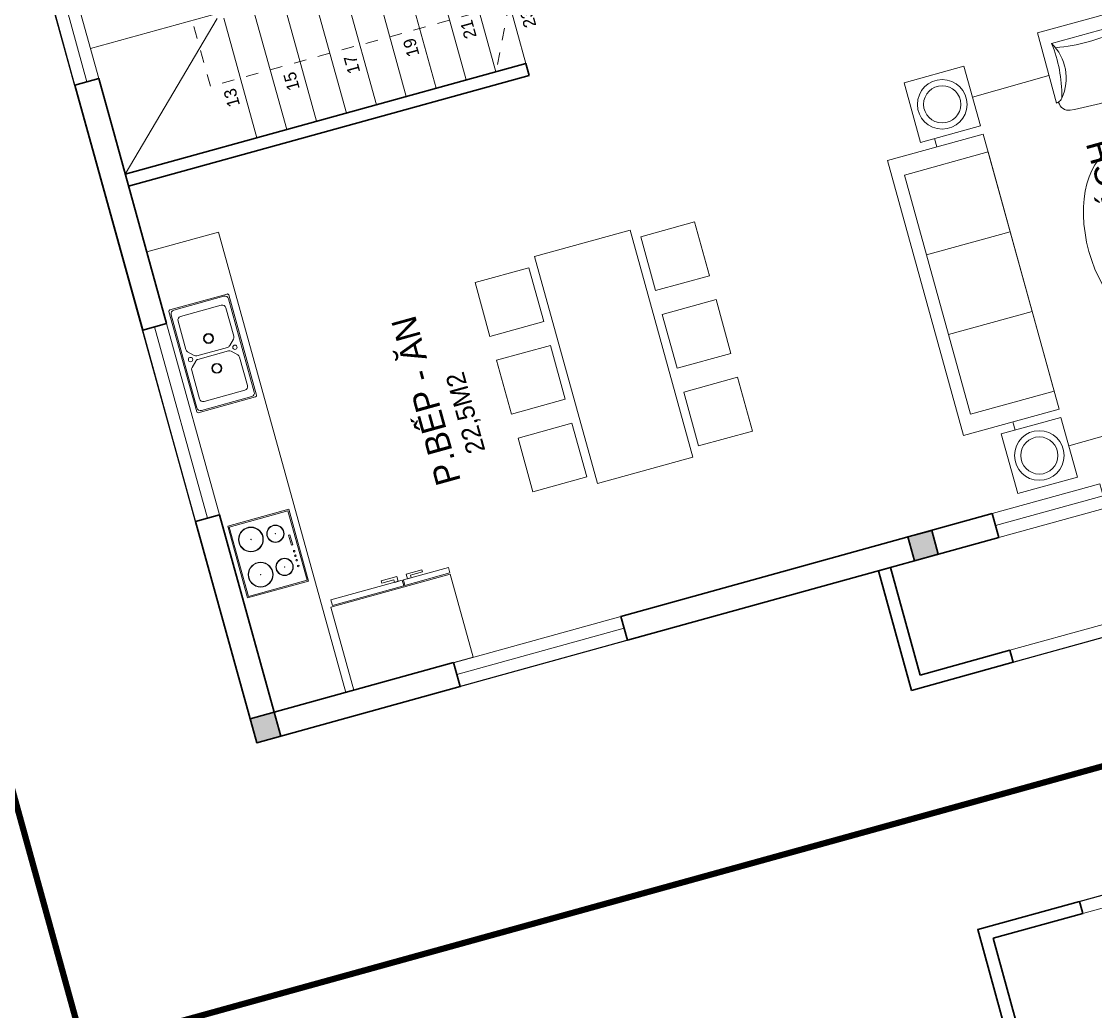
# Model space of a CAD drawing. Header units: metres. Extents: x 568336 to 569219, y 2065964 to 2066430.
# Drawn here: x 568527.11 to 568535.77, y 2066391.45 to 2066399.43 of the extents above; entities that cross this region are included whole.
import ezdxf

# ---------------------------------------------------------------- set-up
doc = ezdxf.new("R2010")
doc.units = ezdxf.units.M
doc.linetypes.add('HIDDEN', pattern=[0.375, 0.25, -0.125])
doc.linetypes.add('HIDDEN2', pattern=[0.1875, 0.125, -0.0625])
doc.layers.get('0').update_dxf_attribs({"linetype": 'CONTINUOUS'})
doc.layers.add('-AREA', color=2, linetype='CONTINUOUS', plot=False)
for name, color, linetype, lineweight in [('-CONCRETE', 1, 'CONTINUOUS', 35), ('-DIM', 9, 'CONTINUOUS', 13), ('-DOOR', 137, 'CONTINUOUS', 9), ('-FURNITURE', 46, 'CONTINUOUS', 9), ('-KH', 143, 'CONTINUOUS', 13), ('-LINE1', 7, 'CONTINUOUS', 18), ('-TEXT', 7, 'CONTINUOUS', 15), ('-WALL', 4, 'CONTINUOUS', 35), ('TEXT25', 2, 'CONTINUOUS', 13)]:
    doc.layers.add(name, color=color, linetype=linetype, lineweight=lineweight)
doc.layers.add('-RANH GIOI LO DAT', color=12, linetype='CONTINUOUS')
doc.styles.add('SVN_AVO_thuong', font='')
doc.styles.add('T1', font='', dxfattribs={"height": 200})
doc.styles.get('SVN_AVO_thuong').set_extended_font_data('SVN-Avo')
doc.styles.get('T1').set_extended_font_data('VNgeometric Light')

# ---------------------------------------------------------------- blocks, each defined once
blk = doc.blocks.new('A$C18251349')
at = {"layer": '-LINE1'}
for points in [[(899.9698889118445, 4649.999350743368), (999.8064622648526, 4649.999350743368), (999.8064622648526, 3150.000784432457), (899.9698889118445, 3150.000784432457)], [(999.8064622648526, 2350.000784432457), (899.8064622648526, 2350.000784432457), (899.8064622648526, 850.0007844324573), (999.8064622648526, 850.0007844324573)]]:
    blk.add_lwpolyline(points, close=True, dxfattribs=at)
at = {"layer": '-WALL'}
for p, q in [((0.004909113922622055, 5500.000784432457), (1000.006230624509, 5500.000784432457)), ((0.004909113922622055, 5500.000784432457), (0.004909113922622055, 5400.000784432456)), ((999.9698890817235, 4650.000784432457), (1000.006230624509, 5500.000784432457)), ((0.0002397763018961996, 5400.000784432457), (900.0013849787356, 5400.000784432457)), ((899.9698889118445, 4649.999350743368), (900.0013849787356, 5400.000784432457)), ((899.9698889118445, 4649.999350743368), (999.9698888226703, 4649.994681405777)), ((999.9698890817235, 4650.000784432457), (909.9729728006059, 4650.005189332122)), ((899.8064622648526, 3150.000784432457), (999.8064622648526, 3150.000784432457)), ((899.8064622648526, 3150.000784432457), (899.8064622648526, 2350.000784432457)), ((999.8064622648526, 3150.000784432457), (999.8064622648526, 2350.000784432457)), ((899.8064622648526, 2350.000784432457), (999.8064622648526, 2350.000784432457)), ((899.8064622648526, 850.0007844324573), (999.8064622648526, 850.0007844324573)), ((899.8064622648526, 850.0007844324573), (899.8064622648526, 100.0183032938512)), ((999.8064622648526, 850.0007844324573), (999.8064622648526, 0.0007844324572943151)), ((899.8064622648526, 100.0183032938512), (0.004909113922622055, 100.1600033289023)), ((0.004909113922622055, 100.1600033289023), (0.004909113922622055, 0.160002526070457)), ((0.004909113922622055, 0.160002526070457), (999.8064622648526, 0.0007844324572943151))]:
    blk.add_line(p, q, dxfattribs=at)
blk = doc.blocks.new('M33-T2')
at = {"layer": '-AREA'}
blk.add_lwpolyline([(197684.9438878179, -1101031.546680848), (194876.5717094466, -1101031.546680848), (194876.5717094397, -1084899.891870352), (201876.5717095191, -1084899.891870352), (201876.5766186427, -1090100.384469071), (202876.5779383253, -1090100.427223884), (202875.702071822, -1095600.384361402), (201876.5766186427, -1095600.225250977), (201876.5766186427, -1099827.958577203), (197684.9444071805, -1099827.958577824)], close=True, dxfattribs=at)
at = {"layer": '-RANH GIOI LO DAT', "linetype": 'HIDDEN', "ltscale": 10, "const_width": 50}
blk.add_lwpolyline([(203876.571708693, -1102080.35633725), (203876.5717087883, -1082899.891869968), (194876.5717094397, -1082899.891870038), (194876.5717094397, -1102776.859229435)], close=True, dxfattribs=at)
at = {"layer": '-WALL'}
blk.add_blockref('A$C18251349', (201876.5717095288, -1095600.385253503), dxfattribs=at)
blk = doc.blocks.new('A$C23F441E4')
at = {"ltscale": 3}
blk.add_lwpolyline([(-300, -0.0002277038292959332), (-300, -510.0002277038293), (300, -510.0002277038293), (300, -0.0002277038292959332), (-300, -0.0002277038292959332)], dxfattribs=at)
for points in [[(-290, -10.0002277038293), (-290, -500.0002277038293), (290, -500.0002277038293), (290, -10.0002277038293)], [(-99.92361733876169, -45.7805013358593), (-15.01730352267623, -45.7805013358593), (-15.01730352267623, -56.33586340083275), (-99.92361733876169, -56.33586340083275)]]:
    blk.add_lwpolyline(points, close=True, dxfattribs=at)
for centre, radius in [((-139, -156.0002277038293), 70), ((36.90287313051522, -47.90127239702269), 6.597286366527707), ((74.40287313051522, -47.90127239702269), 6.597286366527707), ((139, -156.0002277038293), 70), ((111.9028731305152, -47.90127239702269), 6.597286366527707), ((160.4028731305152, -47.90127239702269), 6.597286366527707), ((-139, -156.0002277038293), 67), ((-139, -156.0002277038293), 2), ((139, -156.0002277038293), 67), ((139, -156.0002277038293), 2), ((-147.0336941294372, -358.653199238237), 100), ((147.0336941294372, -358.653199238237), 100), ((-147.0336941294372, -358.653199238237), 97), ((147.0336941294372, -358.653199238237), 97), ((-147.0336941294372, -358.653199238237), 2), ((147.0336941294372, -358.653199238237), 2)]:
    blk.add_circle(centre, radius, dxfattribs=at)
blk = doc.blocks.new('A$C14986441')
at = {"ltscale": 3}
for p, q in [((-250.0000004096655, 420.0579938191804), (-250.0000000046566, -419.9420061808196)), ((239.9999995855615, 430.0579940553871), (-240.0000004144385, 430.0579938240116)), ((169.9999996216502, 355.0579940216267), (-170.0000003783498, 355.0579938577721)), ((249.9999999953434, -419.9420059388503), (249.9999995903345, 420.0579940611497)), ((-200.0000003639143, 325.0579938432784), (-200.0000002492452, 87.48440071480582)), ((199.9999997507548, 87.48440090671647), (199.9999996360857, 325.0579940361204)), ((-191.2132036748226, 66.27119728422258), (-148.7867967832135, 23.84479043312604)), ((-127.5735933431424, 15.05799387820298), (127.5735929142684, 15.05799400119577)), ((148.7867963454919, 23.84479057660792), (191.213203196472, 66.27119746763492)), ((-191.2132036109688, -66.15520958823618), (-148.7867967602797, -23.72880269627785)), ((-127.5735933287069, -14.94200612179702), (127.5735929288203, -14.94200599880423)), ((148.7867963684257, -23.72880255279597), (191.2132032602094, -66.15520940389251)), ((-200.0000000505825, -324.9420061567216), (-200.0000001650769, -87.36841302824905)), ((199.9999998349231, -87.36841283540707), (199.9999999494175, -324.9420059638796)), ((-240, -429.9420061759884), (240, -429.9420059446129)), ((169.9999999639113, -354.9420059783733), (-170.0000000360887, -354.9420061422279))]:
    blk.add_line(p, q, dxfattribs=at)
blk.add_lwpolyline([(239.9999999807333, -389.9420059446129), (239.99999960477, 390.0579940553871, 0.414213562373095), (209.9999995903345, 420.0579940408934), (-210.0000004096655, 420.0579938384471, 0.414213562373095), (-240.00000039523, 390.0579938240116), (-240.0000000192667, -389.9420061759884, 0.414213562373095), (-210.0000000046566, -419.9420061615529), (209.9999999953434, -419.9420059591066, 0.414213562373095)], format="xyb", close=True, dxfattribs=at)
for centre, radius in [((-2.675224095582962e-07, 125.0579939396703), 40), ((-2.675224095582962e-07, 125.0579939396703), 35), ((-185.5000002072193, 0.05799385026330128), 17.5), ((185.4999997927807, 0.05799402913544327), 17.5), ((-1.469743438065052e-07, -124.9420060603297), 40), ((-1.469743438065052e-07, -124.9420060603297), 35)]:
    blk.add_circle(centre, radius, dxfattribs=at)
for centre, radius, start, end in [((-240.0000004096655, 420.0579938240116), 10, 90.00000002668041, 180.0000000266804), ((-170.0000003639143, 325.0579938577721), 30, 90.00000002668041, 180.0000000266804), ((169.9999996360857, 325.0579940216267), 30, 2.668042644536231e-08, 90.00000002668041), ((239.9999995903345, 420.0579940553871), 10, 2.668042644536231e-08, 90.00000002668041), ((-170.0000002492452, 87.48440073023085), 30, 180.0000000266804, 225.0000000235824), ((169.9999997507548, 87.48440089315409), 30, 315.0000000235823, 2.668042644536231e-08), ((-127.5735933576361, 45.05799387820298), 30, 225.0000000235824, 270.0000000266804), ((127.5735928997747, 45.05799400119577), 30, 270.0000000266804, 315.0000000235823), ((-170.0000001650769, -87.36841301375534), 30, 135.0000000235824, 180.0000000266804), ((-127.5735933142714, -44.94200612179702), 30, 90.00000002668041, 135.0000000235824), ((127.5735929432558, -44.94200599880423), 30, 45.00000002358239, 90.00000002668041), ((169.9999998349231, -87.36841284896946), 30, 2.668042644536231e-08, 45.00000002358239), ((-170.0000000505825, -324.9420061422279), 30, 180.0000000266804, 270.0000000266804), ((169.9999999494175, -324.9420059783733), 30, 270.0000000266804, 2.668042644536231e-08), ((-240.0000000046566, -419.9420061759884), 10, 180.0000000266804, 270.0000000266804), ((239.9999999953434, -419.9420059446129), 10, 270.0000000266804, 2.668042644536231e-08)]:
    blk.add_arc(centre, radius, start, end, dxfattribs=at)
blk = doc.blocks.new('A$C55AD6C8F')
at = {"ltscale": 3}
for p, q in [((-750, 623.9554341743351), (-750, 1000.000000000058)), ((-750, 1000.000000000058), (-704.3477934409166, 1000.000000000058)), ((-704.3477934409166, 1000.000000000058), (-704.3477934409166, 623.9554341743351)), ((0, 1000), (-695.2173631351907, 1000.000000000058)), ((-695.2173631351907, 1000.000000000058), (-695.2173631351907, 5.820766091346741e-11)), ((0, 0), (0, 1000)), ((-704.3477934409166, 623.9554341743351), (-749.9999999999418, 623.9554341743351)), ((-750, 613.395983129798), (-750, 17.63542316207895)), ((-704.3477934409166, 613.395983129798), (-749.9999999999418, 613.3959831297398)), ((-704.3477934409166, 17.63542316207895), (-704.3477934409166, 613.395983129798)), ((-750, 17.63542316207895), (-704.3477934409166, 17.63542316207895)), ((-695.2173631351907, 5.820766091346741e-11), (0, 0))]:
    blk.add_line(p, q, dxfattribs=at)
at = {"ltscale": 3, "elevation": -2.790667130434782e-09}
for points in [[(-750.0000000003492, 688.433921672462), (-750.0000000003492, 656.9339216743247), (-790.097850547405, 656.9339216743247), (-790.097850547405, 788.4142628387199), (-770.7718286834424, 788.4142628387199), (-770.7718286834424, 688.433921672462)], [(-750.0000000003492, 548.917495631671), (-750.0000000003492, 580.4174956298084), (-790.097850547405, 580.4174956298084), (-790.097850547405, 448.9371544654132), (-770.7718286834424, 448.9371544654132), (-770.7718286834424, 548.917495631671)]]:
    blk.add_lwpolyline(points, close=True, dxfattribs=at)
blk = doc.blocks.new('ghe11asdsdsdsd')
at = {"layer": '-FURNITURE', "ltscale": 5}
for p, q in [((-454.1512245237245, 641.9073886275291), (-454.093361600535, -60.42008052262099)), ((446.9845405295782, 642.5119281820953), (445.2090906954836, -59.49456913078757)), ((339.4434767446655, 74.7769195077999), (-347.9447826922697, 73.86721415390639)), ((445.2090906954836, -59.49456913078757), (-454.093361600535, -60.42008052262099))]:
    blk.add_line(p, q, dxfattribs=at)
for centre, radius, start, end in [((-329.6609394550032, 640.4347183164282), 102.5030657496747, 97.790878171796, 180.4720192216976), ((13.76703277978231, -3057.035900902003), 3815.794779152998, 85.15051378916075, 95.37323135559144), ((322.4963123202615, 643.5363927781655), 102.5030657496747, 359.5521671507362, 82.23330821456577), ((-556.8192392717756, 172.0380743239075), 480.9551723817158, 73.62802494144414, 77.67439557183955), ((-435.3449582978792, 585.5188594441861), 49.99999999999999, 17.29045382422632, 73.62802494144414), ((428.017340289487, 586.1773279104382), 49.99999999999999, 106.2083736517696, 162.5459446768903), ((548.310481298744, 172.35137315467), 480.9551723817158, 102.1620030057203, 106.2083736517696), ((-752.7215750947944, 311.3200961878028), 469.2846926992153, 329.6029749418909, 39.82713105222346), ((-1717.077797784907, 235.4868877488407), 1378.639231958857, 353.2676599931669, 15.34770349738529), ((744.7327549548354, 311.2790322922665), 469.2468948897888, 140.0381535895592, 210.2652298418676), ((1708.833027020766, 233.2264510887835), 1378.526022415482, 164.5192846221356, 186.6002375866197), ((-1.445652381749824, -1576.057105405802), 1730.279692069412, 79.6029490361376, 100.5814174655623)]:
    blk.add_arc(centre, radius, start, end, dxfattribs=at)
blk = doc.blocks.new('GHE600')
at = {"layer": '-FURNITURE'}
for p, q in [((269949.5421851056, 8709.741290517763), (270649.5421851056, 8709.74129051782)), ((269949.5421851289, 8043.074623851076), (270649.5421851289, 8043.074623851135))]:
    blk.add_line(p, q, dxfattribs=at)
for points in [[(270145.5337149384, 9594.84705863762), (270145.5337150262, 10094.84705863762), (270645.5337150262, 10094.84705854984), (270645.5337149384, 9594.847058549843)], [(269849.5421851288, 9526.40795718442), (270649.5421851288, 9526.407957184478), (270649.5421851639, 7226.407957184478), (269849.5421851639, 7226.40795718442)], [(269949.5421851288, 9376.40795718442), (270649.5421851288, 9376.407957184478), (270649.5421851639, 7376.407957184478), (269949.5421851639, 7376.40795718442)], [(270145.5337145109, 7157.96885590817), (270145.5337144231, 6657.96885590817), (270645.5337144231, 6657.968855820392), (270645.5337145109, 7157.968855820392)]]:
    blk.add_lwpolyline(points, close=True, dxfattribs=at)
at = {"layer": '-FURNITURE', "elevation": -1.348764000838661e-08}
for points in [[(271286.9253059005, 9830.321753277356), (270645.53371498, 9832.18215255058)], [(272037.8126997925, 6909.345592938189), (272633.6221192031, 6907.537773812626), (272633.6585346201, 9823.095600669185), (272037.874818299, 9826.334833337169)], [(270262.0588059474, 9594.847058617102), (270262.0583521723, 9526.40795718442)], [(270262.0260181179, 7226.40795718439), (270262.0255643428, 7157.968855887651)], [(270645.5337144685, 6916.624135324557), (271286.6504318018, 6913.272511655086)]]:
    blk.add_lwpolyline(points, dxfattribs=at)
at = {"layer": '-FURNITURE'}
for centre, radius in [((270395.5337149822, 9844.847058593674), 200), ((270395.5337149822, 9844.847058593674), 150), ((270395.5337144671, 6907.968855864223), 200), ((270395.5337144671, 6907.968855864223), 150)]:
    blk.add_circle(centre, radius, dxfattribs=at)
at = {"layer": '-FURNITURE', "extrusion": (0, 0, -1)}
blk.add_ellipse((271661.9002663364, 8365.294462872116), major_axis=(3.669220623812561e-13, 749.5763598198391), ratio=0.5899940615450746, dxfattribs=at)
at = {"layer": '-FURNITURE', "zscale": 0.83397927038413}
for p, xscale, yscale, rotation in [((271659.4476334748, 10145.29901697894, -5.948631914765009e-09), 0.83397927038413, 0.83397927038413, 179.9447021404027), ((271659.4476334748, 6607.516897389956, -5.948631914765009e-09), -0.8339792703841301, 0.8339792703841301, 0.05529785959737722)]:
    blk.add_blockref('ghe11asdsdsdsd', p, dxfattribs=dict(at, xscale=xscale, yscale=yscale, rotation=rotation))
blk = doc.blocks.new('A$C5C575821')
at = {"layer": '-CONCRETE'}
h = blk.add_hatch(color=256, dxfattribs=at)
h.dxf.hatch_style = 1
h.paths.add_polyline_path([(-0.00237559899687767, 200.0000000000146), (-0.00237559899687767, 1.455191522836685e-11), (199.9976244010031, 1.455191522836685e-11), (199.9976244010031, 200.0000000000146)])
blk.add_lwpolyline([(-0.00237559899687767, 1.455191522836685e-11), (199.9976244010031, 1.455191522836685e-11), (199.9976244010031, 200.0000000000146), (-0.00237559899687767, 200.0000000000146)], close=True, dxfattribs=at)
blk = doc.blocks.new('A$C2896516a')
for points in [[(75, 1385.934425984509), (525, 1385.934425905347), (525.0000000782311, 1835.934425905347), (75.0000000782311, 1835.934425984509), (75, 1385.934425984509)], [(725, 1385.934425870422), (1175, 1385.934425792191), (1175.000000078231, 1835.934425792191), (725.0000000782311, 1835.934425870422), (725, 1385.934425870422)], [(1375, 1385.934425753978), (1825, 1385.934425675747), (1825.000000078231, 1835.934425675747), (1375.000000078231, 1835.934425753978), (1375, 1385.934425753978)], [(75, 450), (525, 450.0000000791624), (525.0000000782311, 7.916241884231567e-08), (75.0000000782311, 0), (75, 450)], [(725, 450.000000114087), (1175, 450.0000001923181), (1175.000000078231, 1.923181116580963e-07), (725.0000000782311, 1.140870153903961e-07), (725, 450.000000114087)], [(1375, 450.0000002305314), (1825, 450.0000003087625), (1825.000000078231, 3.087625373154879e-07), (1375.000000078231, 2.305314410477877e-07), (1375, 450.0000002305314)]]:
    blk.add_lwpolyline(points)
blk.add_lwpolyline([(0, 517.9672129922546), (1900, 517.9672129922546), (1900, 1317.967212992255), (0, 1317.967212992255)], close=True)
blk = doc.blocks.new('M34-T2')
at = {"layer": '-AREA'}
blk.add_lwpolyline([(202625.2799110389, -1166322.951534476), (199816.9077019264, -1166322.95153449), (199816.9077019298, -1165119.363444855), (195625.2799107863, -1165119.363444794), (195625.2799109521, -1162155.631701051), (194625.4734486872, -1162155.631701051), (194625.2736803276, -1156655.630916618), (195625.2750018382, -1156655.630916618), (195625.2799109641, -1151455.138317821), (202625.2799109615, -1151455.138317823)], close=True, dxfattribs=at)
at = {"layer": '-DOOR'}
for p, q in [((197475.2128461353, -1151455.138317822), (199075.2128461353, -1151455.138317822)), ((197475.2128461353, -1151555.138317822), (199075.2128461353, -1151555.138317822)), ((199075.2128461498, -1151555.149420897), (197475.2128461348, -1151555.187322779)), ((197475.2128461353, -1151655.138317822), (199075.2128461353, -1151655.138317822)), ((195625.27991174, -1153155.138317754), (195624.9733735174, -1154555.138317754)), ((195725.5298521522, -1153155.138317754), (195725.2233139297, -1154555.138317754)), ((195825.0639090063, -1153155.138317754), (195824.7573707838, -1154555.138317754))]:
    blk.add_line(p, q, dxfattribs=at)
for points in [[(199075.2128461499, -1151655.325573974), (197475.2128461422, -1151655.293274119), (197475.2128461422, -1151455.250880607), (199075.2128461499, -1151455.283180461)], [(201125.2679710536, -1151455.138317823), (201725.2799109615, -1151455.138317823), (201725.2799109615, -1151655.138317823), (201125.2679710536, -1151655.138317823)], [(195825.2799108962, -1157661.955008732), (195625.1662735989, -1157661.955008732), (195625.1662735989, -1158561.955008732), (195825.2799108962, -1158561.955008732)]]:
    blk.add_lwpolyline(points, close=True, dxfattribs=at)
for points in [[(201725.2799109615, -1151555.138317823), (201125.2753368944, -1151555.18249369)], [(195725.1662735989, -1158561.955008731), (195725.1662735989, -1157661.955008732)]]:
    blk.add_lwpolyline(points, dxfattribs=at)
at = {"layer": '-FURNITURE'}
for q in [(199675.2743775101, -1151655.16589956), (195825.2799109553, -1152255.199576332)]:
    blk.add_line((199675.2799110411, -1152255.199576332), q, dxfattribs=at)
at = {"layer": '-KH', "linetype": 'HIDDEN2', "ltscale": 5}
blk.add_lwpolyline([(200825.2160304473, -1152505.211997255), (201925.2505612847, -1152505.211997255), (201925.2505612847, -1155305.167480885), (200825.2160304473, -1155305.167480885)], close=True, dxfattribs=at)
blk.add_lwpolyline([(201325.2013555693, -1154755.174818109), (200825.1866806904, -1155005.174818109), (200325.1720058124, -1154755.174818109)], dxfattribs=at)
at = {"layer": '-LINE1'}
for p, q in [((201338.0093225893, -1152705.167480885), (200325.1866807933, -1151655.181210569)), ((201375.2332958661, -1151655.21216807), (201375.2332958661, -1152705.167480885))]:
    blk.add_line(p, q, dxfattribs=at)
at = {"layer": '-LINE1', "lineweight": 18}
for p, q in [((201325.216030447, -1153005.167480885), (200325.1866806902, -1153005.167480885)), ((201325.2160304475, -1153255.167480885), (200325.1866806906, -1153255.167480885)), ((201325.2160304475, -1153505.167480885), (200325.1866806906, -1153505.167480885)), ((201325.2160304475, -1153755.167480885), (200325.1866806906, -1153755.167480885)), ((201325.2160304475, -1154005.167480885), (200325.1866806906, -1154005.167480885)), ((201325.2160304475, -1154255.167480885), (200325.1866806906, -1154255.167480885)), ((201325.2160304468, -1154505.167480885), (200325.1866806899, -1154505.167480885)), ((201325.2160304473, -1154755.167480885), (200325.1866806904, -1154755.167480885)), ((201325.2160304473, -1155005.167480885), (200325.1866806904, -1155005.167480885))]:
    blk.add_line(p, q, dxfattribs=at)
at = {"layer": '-LINE1'}
blk.add_lwpolyline([(201325.2160304473, -1152755.167480885), (200325.1866807535, -1152755.167480857)], dxfattribs=at)
at = {"layer": '-RANH GIOI LO DAT', "linetype": 'HIDDEN', "ltscale": 10, "const_width": 50.00000000000003}
blk.add_lwpolyline([(202625.2799110413, -1167939.099892139), (202625.2799110413, -1149455.138317585), (193625.2799105644, -1149455.138317347), (193625.279910326, -1168635.60278511)], close=True, dxfattribs=at)
at = {"layer": '-WALL', "linetype": 'Continuous', "ltscale": 10}
for p, q in [((195625.2799109641, -1151455.138317821), (195625.2799109397, -1153155.138317754)), ((195825.2799109615, -1151655.138317823), (195825.2799109395, -1153155.138317754)), ((195625.2799109165, -1154555.138317751), (195625.2799108992, -1157661.955008732)), ((195825.2799109165, -1154555.138317754), (195825.2799108962, -1157661.955008732))]:
    blk.add_line(p, q, dxfattribs=at)
at = {"layer": '-WALL'}
for p, q in [((195625.2799109615, -1151455.138317823), (197475.2128461353, -1151455.309420593)), ((197475.2128461353, -1151655.309420593), (197475.2128461353, -1151455.309420593)), ((199075.2128461499, -1151455.283180461), (201125.2679710536, -1151455.138317823)), ((199075.2128461502, -1151655.325573974), (199075.2128461499, -1151455.283180461)), ((201125.2826962305, -1151655.138317823), (201125.2679710536, -1151455.138317823)), ((195825.2799109615, -1151655.138317823), (197475.2128461353, -1151655.138317822)), ((199075.2128461353, -1151655.138317822), (200725.1457813086, -1151655.138317823)), ((200225.2369065548, -1155005.167480885), (200225.2369065548, -1151655.125755437)), ((200325.2369065548, -1151655.125755437), (200325.2369065532, -1155005.167480885)), ((200725.1457813086, -1151655.138317823), (201125.2826962305, -1151655.138317823)), ((195625.2799109397, -1153155.138317754), (195825.2799117401, -1153155.138317754)), ((195625.27991174, -1154555.138317754), (195825.2799117401, -1154555.138317754)), ((200325.2369065532, -1155005.167480885), (200225.2369065548, -1155005.167480885)), ((195625.2799108992, -1157661.955008732), (195825.2799108962, -1157661.955008732))]:
    blk.add_line(p, q, dxfattribs=at)
at = {"layer": '-FURNITURE', "rotation": 180}
for name, p in [('A$C23F441E4', (197070.2789814761, -1152205.213389326)), ('A$C55AD6C8F', (195825.2799110104, -1152321.070042631))]:
    blk.add_blockref(name, p, dxfattribs=at)
at = {"layer": '-FURNITURE', "xscale": -1}
for name, p, rotation in [('A$C14986441', (198745.3360459396, -1151949.5345966), 90), ('GHE600', (206020.6187530046, -887756.6841140642), 89.99999998994852)]:
    blk.add_blockref(name, p, dxfattribs=dict(at, rotation=rotation))
at = {"layer": '-FURNITURE'}
blk.add_blockref('A$C2896516a', (196906.6754901222, -1155975.949148457), dxfattribs=at)
at = {"layer": '-WALL'}
for p in [(195625.2822865607, -1151655.138317821), (195625.2822865605, -1157155.138317063)]:
    blk.add_blockref('A$C5C575821', p, dxfattribs=at)
at = {"layer": '-WALL', "xscale": -1}
blk.add_blockref('A$C18251349', (195625.2799109521, -1162155.631701051), dxfattribs=at)
at = {"layer": '-TEXT', "style": 'T1'}
for s, p in [('13', (200615.2748502279, -1152696.116086658)), ('15', (200615.2601753497, -1153196.116086672)), ('17', (200615.2601753497, -1153701.761315165)), ('19', (200620.0220801116, -1154198.102971133)), ('21', (200639.0696991592, -1154681.946853625)), ('23', (200596.2125563021, -1155168.941964569))]:
    blk.add_text(s, height=100, rotation=1.005123984043621e-08, dxfattribs=at).set_placement(p)
at = {"layer": 'TEXT25'}
for s, height, rotation, style, p in [('P.BẾP - ĂN', 200, 359.9999999899487, 'SVN_AVO_thuong', (197220.2831240761, -1153604.602167322)), ('22,5M2', 150, 1.005123984043621e-08, 'T1', (197404.1505203554, -1153859.679147493)), ('P.KHÁCH', 200, 1.005123984043621e-08, 'SVN_AVO_thuong', (197312.0973715818, -1159382.625730418))]:
    blk.add_text(s, height=height, rotation=rotation, dxfattribs=dict(at, style=style)).set_placement(p)
blk = doc.blocks.new('M1-T2')
at = {"layer": '-CONCRETE', "color": 1, "linetype": 'HIDDEN', "ltscale": 10, "const_width": 50}
blk.add_lwpolyline([(191581.7177010371, 50951.98888872014), (197581.6939540912, 50951.98888872005), (197581.7429788466, 30952.01227472891), (191581.7667257926, 30952.01227472891)], close=True, dxfattribs=at)
at = {"layer": '-LINE1', "lineweight": 18}
blk.add_lwpolyline([(191581.7411493842, 50951.93153578669), (197581.7174024383, 50951.9315357866), (197581.7664271937, 30951.95492153367), (191581.7901741396, 30951.95492153367)], close=True, dxfattribs=at)

msp = doc.modelspace()

# ---------------------------------------------------------------- block references
at = {"layer": '-DIM', "xscale": 0.001, "yscale": 0.001, "zscale": 0.001, "rotation": 105.4590240743158}
msp.add_blockref('M33-T2', (567538.2326881108, 2065906.009981228), dxfattribs=at)

# ---------------------------------------------------------------- next in the draw order: block references
at = {"layer": '-DIM', "xscale": 0.001, "yscale": 0.001, "zscale": 0.001, "rotation": 105.4590240781182}
msp.add_blockref('M34-T2', (567471.3528490951, 2065898.150150233), dxfattribs=at)

# ---------------------------------------------------------------- next in the draw order: block references
at = {"layer": '-DIM', "xscale": 0.001, "yscale": 0.001, "zscale": 0.001, "rotation": 195.4541596316886}
msp.add_blockref('M1-T2', (568698.6896632803, 2066491.316458775), dxfattribs=at)

doc.saveas('drawing.dxf')
